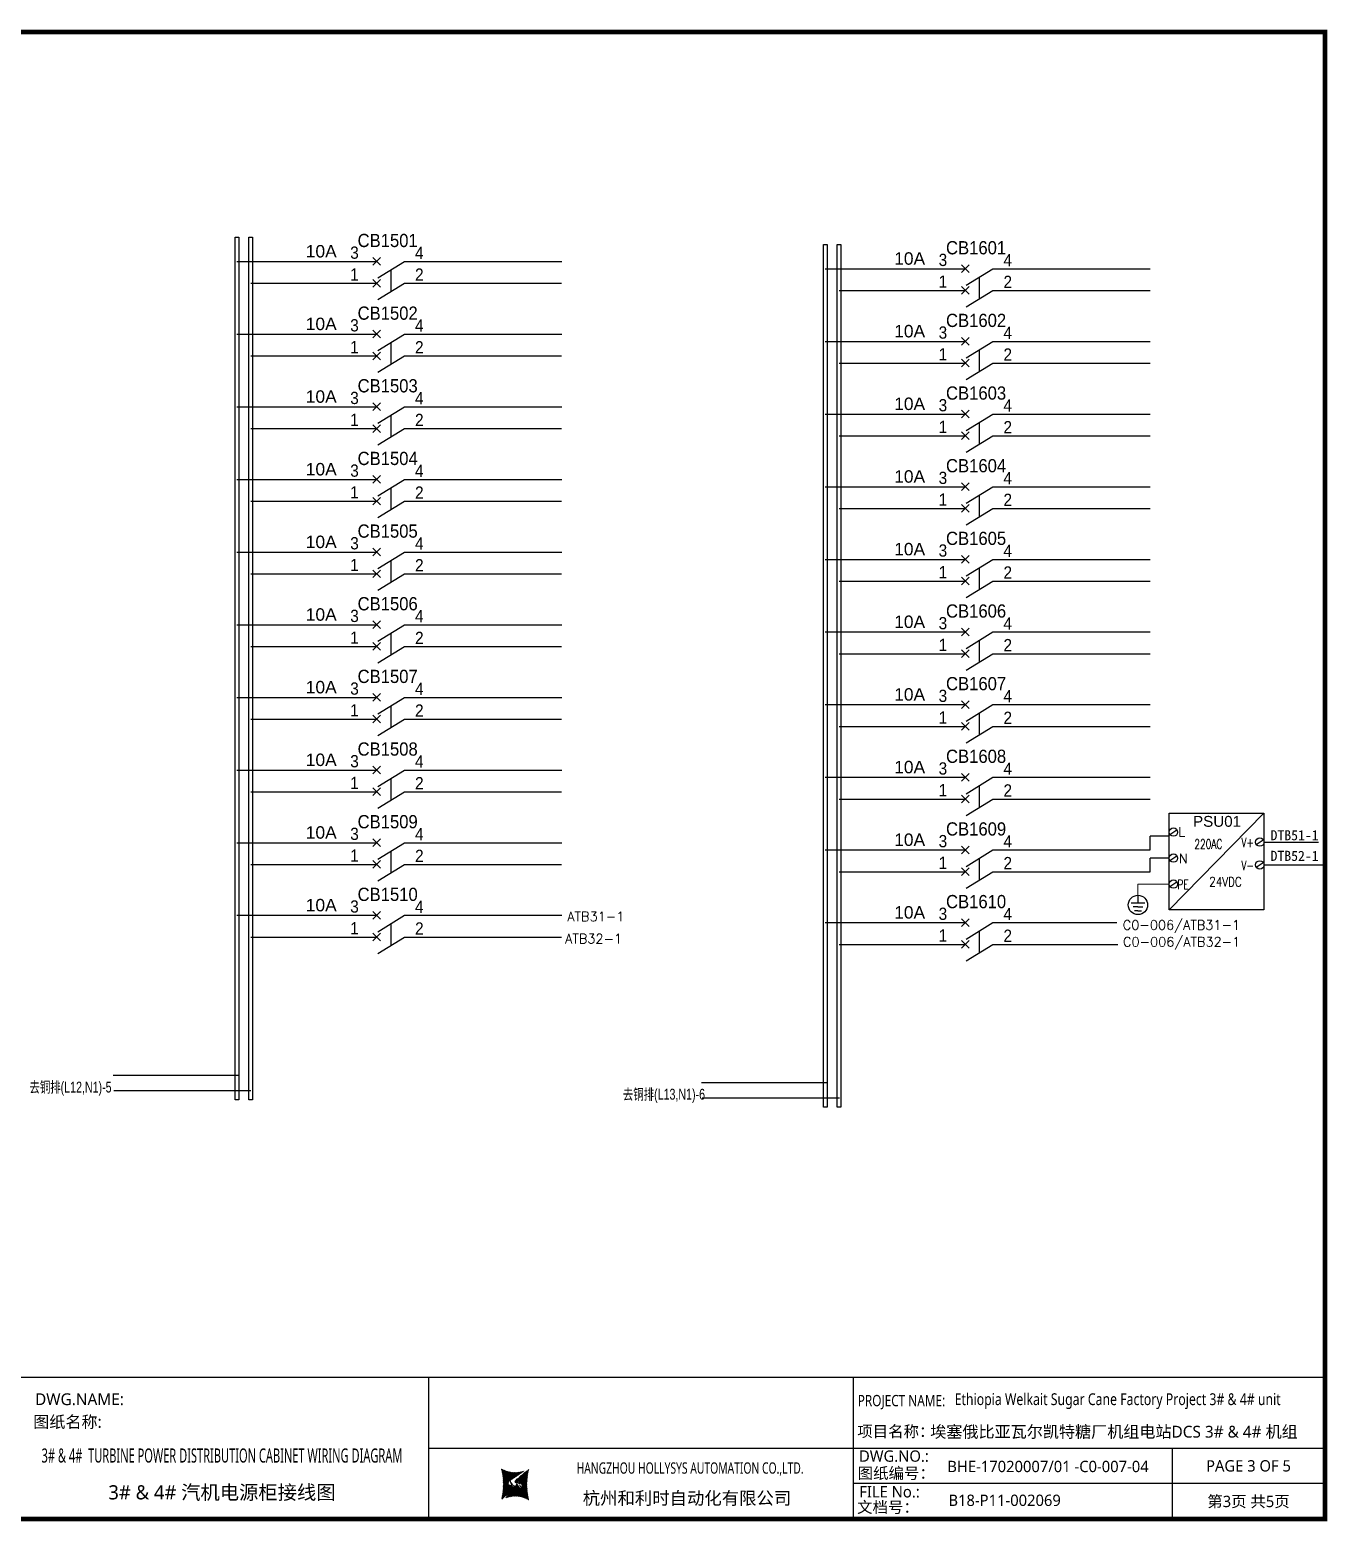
# Model space of a CAD drawing. Extents: x 81437 to 204847, y -54597 to -29444.
# Drawn here: x 102826 to 105576, y -41357 to -38196 of the extents above; entities that cross this region are included whole.
import ezdxf
from ezdxf.enums import TextEntityAlignment as Align
from ezdxf.lldxf.tags import DXFTag

# ---------------------------------------------------------------- set-up
doc = ezdxf.new("R2010")
doc.units = 0
doc.header["$LTSCALE"] = 100
doc.header["$MEASUREMENT"] = 0
for name, color, linetype in [('t', 1, 'Continuous'), ('标准图框及表格', 7, 'Continuous'), ('空气开关', 7, 'Continuous')]:
    doc.layers.add(name, color=color, linetype=linetype)
doc.layers.add('细实线', color=7, linetype='Continuous', lineweight=20)
doc.styles.add('HZ', font='arial.ttf', dxfattribs={"width": 0.7})
doc.styles.add('HZTXT1', font='', dxfattribs={"width": 0.8})
doc.styles.add('ROMANS', font='romans', dxfattribs={"width": 0.8, "height": 2})
doc.styles.add('SIMPLEX', font='simplex')
doc.styles.get("Standard").update_dxf_attribs({"font": ''})
doc.styles.add('微软雅黑', font='')
doc.styles.get('HZTXT1').set_extended_font_data('SimSun')
doc.styles.get('Standard').set_extended_font_data('SimSun')
doc.styles.get('微软雅黑').set_extended_font_data('Microsoft YaHei')
tags = doc.linetypes.add('CENTER', pattern=[2, 1.25, -0.25, 0.25, -0.25]).pattern_tags.tags
tags[10:11] = [DXFTag(74, 4), DXFTag(75, 0), DXFTag(340, '0'), DXFTag(46, 1.0), DXFTag(50, 0.0), DXFTag(44, 0.0), DXFTag(45, 0.0)]
tags[8:9] = [DXFTag(74, 4), DXFTag(75, 0), DXFTag(340, '0'), DXFTag(46, 1.0), DXFTag(50, 0.0), DXFTag(44, 0.0), DXFTag(45, 0.0)]
tags[6:7] = [DXFTag(74, 4), DXFTag(75, 0), DXFTag(340, '0'), DXFTag(46, 1.0), DXFTag(50, 0.0), DXFTag(44, 0.0), DXFTag(45, 0.0)]
tags[4:5] = [DXFTag(74, 4), DXFTag(75, 0), DXFTag(340, '0'), DXFTag(46, 1.0), DXFTag(50, 0.0), DXFTag(44, 0.0), DXFTag(45, 0.0)]
tags = doc.linetypes.add('HIDDEN', pattern=[0.375, 0.25, -0.125]).pattern_tags.tags
tags[6:7] = [DXFTag(74, 4), DXFTag(75, 0), DXFTag(340, '0'), DXFTag(46, 1.0), DXFTag(50, 0.0), DXFTag(44, 0.0), DXFTag(45, 0.0)]
tags[4:5] = [DXFTag(74, 4), DXFTag(75, 0), DXFTag(340, '0'), DXFTag(46, 1.0), DXFTag(50, 0.0), DXFTag(44, 0.0), DXFTag(45, 0.0)]
pattern_1 = [(45, (-6.162819773475348, -58.86246267448996), (-0.736262898216564, 0.7362628982165641), [])]

# ---------------------------------------------------------------- blocks, each defined once
blk = doc.blocks.new('供电端子')
at = {"style": 'HZ', "width": 0.7}
blk.add_attdef('供电端子', (0, 0), '', height=17, dxfattribs=at)
blk = doc.blocks.new('图框')
at = {"layer": '标准图框及表格'}
h = blk.add_hatch(dxfattribs=at)
h.set_pattern_fill('ANSI31', color=5, scale=8.329863809039892, style=0)
h.set_pattern_definition(pattern_1)
edge = h.paths.add_edge_path()
edge.add_arc((2393.094436262916, -3057.016314091056), 55.18534773488954, 238.1092081981581, 291.6531626184834)
edge.add_line((2413.457117633552, -3108.307481089123), (2382.362679957259, -3129.105284474292))
edge.add_arc((2232.744557938924, -3137.191253253037), 135.3602868968974, 346.3915348661821, 374.2500326978034)
edge.add_line((2364.304773850054, -3169.039594784347), (2391.343418124445, -3146.7148906974))
edge.add_line((2385.17637942767, -3139.143911424919), (2389.981166822123, -3139.761302572286))
edge.add_spline(control_points=[(2391.307199095063, -3146.750097628447), (2392.196661605914, -3145.885543305817), (2393.808172678844, -3144.319160410171), (2393.706362376579, -3140.114756849009), (2391.263680388605, -3139.875266105763), (2389.959101290711, -3139.747359722689)], knot_values=[0, 0, 0, 0, 6.844331067525468, 12.40042740766005, 18.76924275352248, 18.76924275352248, 18.76924275352248, 18.76924275352248], weights=[1, 1, 1, 1, 1, 1], degree=3, periodic=0)
edge.add_spline(control_points=[(2382.352543285211, -3129.127895979397), (2381.626555155563, -3129.73152025812), (2380.315378592357, -3130.821700626719), (2379.381276507607, -3132.24510027398), (2378.964379386169, -3132.880374753903)], knot_values=[0, 0, 0, 0, 5.253673658024614, 9.488438564008057, 9.488438564008057, 9.488438564008057, 9.488438564008057], weights=[1, 1, 1, 1, 1], degree=3, periodic=0)
edge.add_spline(control_points=[(2380.109845815059, -3131.144179531064), (2379.558651433159, -3131.767985770505), (2378.469607692277, -3133.249177120419), (2378.75000888206, -3136.59141356358), (2381.696031569307, -3138.758015293683), (2384.022624161043, -3139.007997601494), (2385.15175362843, -3139.129317677358)], knot_values=[10.66597461496156, 10.66597461496156, 10.66597461496156, 10.66597461496156, 18.97770399508879, 28.89455822145742, 41.119553648298, 52.64692538081317, 52.64692538081317, 52.64692538081317, 52.64692538081317], weights=[1, 1, 1, 1, 1, 1, 1], degree=3, periodic=0)
h = blk.add_hatch(dxfattribs=at)
h.set_pattern_fill('ANSI31', color=3, scale=8.329863809039892, style=0)
h.set_pattern_definition(pattern_1)
edge = h.paths.add_edge_path()
edge.add_line((2396.306912351669, -3134.638821765021), (2401.543221691929, -3135.303048767099))
edge.add_spline(control_points=[(2394.881673431148, -3127.632408877759), (2393.992210920092, -3128.496963200258), (2392.380699847337, -3130.063346096064), (2392.482510149457, -3134.26774965708), (2394.925192137576, -3134.507240400384), (2396.229771235499, -3134.635146783385)], knot_values=[0, 0, 0, 0, 6.844331067526932, 12.40042740766158, 18.76924275352342, 18.76924275352342, 18.76924275352342, 18.76924275352342], weights=[1, 1, 1, 1, 1, 1], degree=3, periodic=0)
edge.add_line((2421.884098676157, -3105.342911721815), (2394.845454401773, -3127.667615808762))
edge.add_spline(control_points=[(2406.462349776273, -3142.781070641064), (2406.85282482484, -3142.285248106444), (2407.700959278394, -3140.915136680455), (2407.438863643569, -3137.791092942495), (2404.4928409567, -3135.624491212552), (2402.166248364556, -3135.374508904741), (2401.037118897577, -3135.253188828716)], knot_values=[12.65408913243743, 12.65408913243743, 12.65408913243743, 12.65408913243743, 18.97770399508879, 28.89455822145742, 41.119553648298, 52.64692538081317, 52.64692538081317, 52.64692538081317, 52.64692538081317], weights=[1, 1, 1, 1, 1, 1, 1], degree=3, periodic=0)
edge.add_line((2405.463463917236, -3143.838156073773), (2406.618423075823, -3142.594514654259))
edge.add_line((2403.858524028219, -3145.261600863971), (2405.463463917236, -3143.838156073904))
edge.add_line((2372.73175489228, -3166.075025417009), (2403.826192568573, -3145.277222031841))
edge.add_arc((2393.094436262916, -3217.366192415033), 55.18534773488965, 58.10920819815809, 111.6531626184834)
edge.add_arc((2553.444314586908, -3137.191253253037), 135.360286896897, 166.3915348661823, 194.2500326978024)
at = {"color": 7}
for p, q in [((2209.47921527367, -2910.443887418679), (2209.47921527367, -3210.443887418679)), ((3109.47921527367, -2910.443887418679), (3109.47921527367, -3210.443887418679)), ((2209.47921527367, -3060.443887418679), (3109.47921527367, -3060.443887418679)), ((3109.47921527367, -3060.443887418679), (4109.47921527367, -3060.443887418679)), ((3785.62275226965, -3060.443887418679), (3785.62275226965, -3210.443887418679)), ((4109.47921527367, -3135.443887418679), (3109.47921527367, -3135.443887418679))]:
    blk.add_line(p, q, dxfattribs=at)
at = {"color": 7, "const_width": 3}
blk.add_lwpolyline([(4109.47921527367, -2910.443887418679), (-6.162819773475348, -2910.443887418679)], dxfattribs=at)
at = {"layer": 't', "color": 7, "const_width": 9.61519705431492}
blk.add_lwpolyline([(4109.47921527367, -3210.443887418679), (4109.47921527367, -58.86246267448996), (-6.162819773475348, -58.86246267448996), (-6.162819773475348, -3210.443887418679)], close=True, dxfattribs=at)
at = {"color": 7, "linetype": 'CENTER', "style": '微软雅黑'}
for s, height, p in [('项目名称：', 24, (3118.237888517288, -3036.94681899895)), ('图纸编号：', 24, (3119.058468482224, -3125.527001057468)), ('杭州和利时自动化有限公司', 27, (2536.38633266712, -3179.976961063531)), ('文档号：', 24, (3117.869572934458, -3197.591179766443))]:
    blk.add_text(s, height=height, dxfattribs=at).set_placement(p)
at = {"color": 7, "style": '微软雅黑', "flags": 8}
for tag, p, height in [('DWG.NAME:', (1375.473639447489, -2969.2419877869), 25), ('DWG.NO.:', (3122.023352488108, -3089.264933317976), 24), ('图纸编号', (3309.199899152482, -3111.267140832559), 24), ('FILENO.:', (3122.509725826509, -3164.966587124836), 24), ('文档号', (3311.563545755656, -3182.994948628203), 24)]:
    blk.add_attdef(tag, p, '', height=height, dxfattribs=at)
at = {"color": 7, "style": '微软雅黑', "width": 0.8, "flags": 8}
for tag, p, height in [('PROJECTNAME:', (3119.317365890063, -2971.670387076527), 24), ('PROJECT_NAME', (3324.743137664682, -2969.191656158461), 25)]:
    blk.add_attdef(tag, p, '', height=height, dxfattribs=at)
at = {"color": 7, "style": '微软雅黑', "flags": 8}
for tag, height, width, p in [('RENLIU', 24, 0.7, (692.0254873090671, -3009.243060483925)), ('SHUFENWANG', 24, 0.7, (879.6254712981536, -3009.243060483925)), ('FANGHOU', 24, 0.7, (1063.567935676903, -3009.243060483925)), ('DANDANLI', 24, 0.7, (1243.852880445316, -3009.243060483925)), ('#10STATIONONTROLCABINETCOVER', 30, 0.6, (1771.737284051596, -3076.044837234568)), ('HANGZHOUHOLLYSYSAUTOMATIONCO.,LTD.', 24, 0.7, (2763.919484516009, -3104.577265918681))]:
    blk.add_attdef(tag, text='', height=height, dxfattribs=dict(at, width=width)).set_placement(p, align=Align.MIDDLE)
for tag, p in [('图纸名称:', (1371.649552043295, -3024.785799731683)), ('项目名称', (3272.897224152879, -3045.626842364768))]:
    blk.add_attdef(tag, text='', height=25, dxfattribs=at).set_placement(p, align=Align.BOTTOM_LEFT)
at = {"color": 7, "flags": 8}
blk.add_attdef('A', text='', height=23, dxfattribs=at).set_placement((53.73638948711596, -3033.744016823508), align=Align.MIDDLE)
at = {"color": 7, "style": '微软雅黑', "flags": 8}
for tag, height, p in [('设计时间', 23, (207.7030023673433, -3033.744016823508)), ('刘仁', 23, (692.0254873090671, -3061.050838701933)), ('王姝芬', 23, (879.6254712981536, -3061.050838701933)), ('侯方', 23, (1063.567935676903, -3061.050838701933)), ('李丹丹', 23, (1243.852880445316, -3061.050838701933)), ('PAGEXOFX', 24, (3947.55098377166, -3097.943887418679)), ('REV.', 24, (53.21983990701119, -3121.911417548025)), ('DATE', 24, (202.7449719716897, -3121.911417548025)), ('DESCRIPTION', 24, (445.5564698352027, -3121.911417548025)), ('PREPARED', 24, (692.0254873090671, -3121.911417548025)), ('CHECKED', 24, (879.625471298139, -3121.911417548025)), ('SIGNED', 24, (1063.567935676889, -3121.911417548025)), ('APPROVED', 24, (1243.852880445316, -3121.911417548025)), ('图纸名称', 30, (1771.737284051596, -3153.557526718527)), ('第几页共几页', 24, (3947.55098377166, -3172.943887418679))]:
    blk.add_attdef(tag, text='', height=height, dxfattribs=at).set_placement(p, align=Align.MIDDLE)
at = {"layer": '标准图框及表格', "color": 5, "style": 'HZ'}
for s, p in [('pgqh', (2367.722055843864, -3118.539690870716)), ('hollilas', (2367.889081852576, -3144.830947292762))]:
    blk.add_text(s, height=5.205656721233694, dxfattribs=at).set_placement(p)
at = {"layer": '标准图框及表格', "color": 3, "style": 'HZ'}
for s, height, p in [('auto', 8.676094535389492, (2394.744307490306, -3133.062499086471)), ('hollysys', 4.338047267694746, (2396.375285240625, -3158.593924068552))]:
    blk.add_text(s, height=height, dxfattribs=at).set_placement(p)
blk = doc.blocks.new('SM电源接线块配电')
at = {"color": 7}
for p, q in [((1.505537037621252, -45.05783100335975), (16.44188895868137, -35.10717820146238)), ((184.638518083666, -66.23460354885901), (199.5748700047261, -56.28395074696164)), ((1.505537037621252, -100.0935861650796), (16.44188895868137, -90.14293336318224)), ((184.638518083666, -114.694488939509), (199.5748700047261, -104.7438361376117)), ((1.505537037621252, -155.1293413267995), (16.44188895868137, -145.1786885249021))]:
    blk.add_line(p, q, dxfattribs=at)
blk.add_lwpolyline([(0, 0), (201.0804070423474, 0), (201.0804070423474, -204.5581729743863), (0, -204.5581729743863)], close=True, dxfattribs=at)
for centre in [(8.97371299812221, -40.08250460241106), (192.1066940441669, -61.25927714791032), (8.97371299812221, -95.11825976413093), (192.1066940441669, -109.7191625385603), (8.97371299812221, -150.1540149258508)]:
    blk.add_circle(centre, 8.973712998169068, dxfattribs=at)
at = {"layer": '细实线'}
blk.add_line((0, -204.5581729743863), (201.0804070423474, 0), dxfattribs=at)
at = {"layer": '空气开关', "style": 'ROMANS'}
for s, p in [('L', (19.54235455550952, -49.52798848066595)), ('N', (20.86859563348116, -106.0617340513854))]:
    blk.add_text(s, height=20, dxfattribs=at).set_placement(p)
at = {"layer": '空气开关', "style": 'ROMANS', "width": 0.7}
blk.add_text('220AC', height=20, dxfattribs=at).set_placement((83.182789697923, -75.39625972183421), align=Align.CENTER)
for s, p in [('V+', (153.1995913386345, -72.20275143519393)), ('V-', (153.1995913386345, -120.6626368257857)), ('PE', (17.32815810636384, -161.0974892131344))]:
    blk.add_text(s, height=20, dxfattribs=at).set_placement(p)
at = {"layer": '细实线', "color": 0, "style": 'HZ'}
blk.add_attdef('电源位号', text='', height=23, dxfattribs=at).set_placement((101.5828894562728, -28.81961735541699), align=Align.CENTER)
at = {"layer": '细实线', "color": 0, "style": 'ROMANS', "width": 0.8}
blk.add_attdef('24VDC', text='', height=20, dxfattribs=at).set_placement((119.5574791341605, -155.2948925742821), align=Align.CENTER)
at = {"layer": '细实线', "style": 'HZ'}
blk.add_attdef('电流', text='', height=20, dxfattribs=at).set_placement((110.971414435684, -185.8682505221514), align=Align.CENTER)

msp = doc.modelspace()

# ---------------------------------------------------------------- linework, layer by layer
at = {"color": 43}
for p, q in [((103264.572874324, -38686.52384949286), (103561.2374879533, -38686.52384949286)), ((103619.7912192644, -38686.52384949286), (103953.4866814107, -38686.52384949286)), ((104511.7972864537, -38701.92017309848), (104808.4619000829, -38701.92017309848)), ((104867.0156313941, -38701.92017309848), (105200.7110935403, -38701.92017309848)), ((103264.572874324, -38840.52384949286), (103561.2374879533, -38840.52384949286)), ((103619.7912192644, -38840.52384949286), (103953.4866814107, -38840.52384949286)), ((104511.7972864537, -38855.92017309848), (104808.4619000829, -38855.92017309848)), ((104867.0156313941, -38855.92017309848), (105200.7110935403, -38855.92017309848)), ((103264.572874324, -38994.52384949286), (103561.2374879533, -38994.52384949286)), ((103619.7912192644, -38994.52384949286), (103953.4866814107, -38994.52384949286)), ((104511.7972864537, -39009.92017309848), (104808.4619000829, -39009.92017309848)), ((104867.0156313941, -39009.92017309848), (105200.7110935403, -39009.92017309848)), ((103264.572874324, -39148.52384949286), (103561.2374879533, -39148.52384949286)), ((103619.7912192644, -39148.52384949286), (103953.4866814107, -39148.52384949286)), ((104511.7972864537, -39163.92017309848), (104808.4619000829, -39163.92017309848)), ((104867.0156313941, -39163.92017309848), (105200.7110935403, -39163.92017309848)), ((103264.572874324, -39302.52384949286), (103561.2374879533, -39302.52384949286)), ((103619.7912192644, -39302.52384949286), (103953.4866814107, -39302.52384949286)), ((104511.7972864537, -39317.92017309848), (104808.4619000829, -39317.92017309848)), ((104867.0156313941, -39317.92017309848), (105200.7110935403, -39317.92017309848)), ((103264.572874324, -39456.52384949286), (103561.2374879533, -39456.52384949286)), ((103619.7912192644, -39456.52384949286), (103953.4866814107, -39456.52384949286)), ((104511.7972864537, -39471.92017309848), (104808.4619000829, -39471.92017309848)), ((104867.0156313941, -39471.92017309848), (105200.7110935403, -39471.92017309848)), ((103264.572874324, -39610.52384949286), (103561.2374879533, -39610.52384949286)), ((103619.7912192644, -39610.52384949286), (103953.4866814107, -39610.52384949286)), ((104511.7972864537, -39625.92017309848), (104808.4619000829, -39625.92017309848)), ((104867.0156313941, -39625.92017309848), (105200.7110935403, -39625.92017309848)), ((103264.572874324, -39764.52384949286), (103561.2374879533, -39764.52384949286)), ((103619.7912192644, -39764.52384949286), (103953.4866814107, -39764.52384949286)), ((104511.7972864537, -39779.92017309848), (104808.4619000829, -39779.92017309848)), ((104867.0156313941, -39779.92017309848), (105200.7110935403, -39779.92017309848)), ((103264.572874324, -39918.52384949286), (103561.2374879533, -39918.52384949286)), ((103619.7912192644, -39918.52384949286), (103953.4866814107, -39918.52384949286)), ((104511.7972864537, -39933.92017309848), (104808.4619000829, -39933.92017309848)), ((104867.0156313941, -39933.92017309848), (105200.7110935403, -39933.92017309848)), ((103264.572874324, -40072.52384949286), (103561.2374879533, -40072.52384949286)), ((103619.7912192644, -40072.52384949286), (103953.4866814107, -40072.52384949286)), ((104511.7972864537, -40087.92017309848), (104808.4619000829, -40087.92017309848)), ((104867.0156313941, -40087.92017309848), (105129.9247624679, -40087.92017309848)), ((103002.3796879164, -40411.50852132979), (103268.8883271004, -40411.50852132979)), ((104249.604100046, -40426.9048449354), (104516.11273923, -40426.9048449354))]:
    msp.add_line(p, q, dxfattribs=at)
at = {"color": 6}
for p, q in [((103569.3293668006, -38694.6157283402), (103553.1456091059, -38678.43197064553)), ((103553.1456091059, -38694.6157283402), (103569.3293668006, -38678.43197064553)), ((103563.3195443283, -38721.31183567049), (103619.7912192644, -38686.52384949286)), ((103553.1456091059, -38740.7273637717), (103569.3293668006, -38724.54360607703)), ((103569.3293668006, -38740.7273637717), (103553.1456091059, -38724.54360607703)), ((104816.5537789302, -38710.01205194581), (104800.3700212355, -38693.82829425114)), ((104800.3700212355, -38710.01205194581), (104816.5537789302, -38693.82829425114)), ((104810.5439564579, -38736.70815927611), (104867.0156313941, -38701.92017309848)), ((103563.3195443283, -38767.423471102), (103619.7912192644, -38732.63548492437)), ((104800.3700212355, -38756.12368737732), (104816.5537789302, -38739.93992968265)), ((104816.5537789302, -38756.12368737732), (104800.3700212355, -38739.93992968265)), ((104810.5439564579, -38782.81979470761), (104867.0156313941, -38748.03180852998)), ((103569.3293668006, -38848.6157283402), (103553.1456091059, -38832.43197064553)), ((103553.1456091059, -38848.6157283402), (103569.3293668006, -38832.43197064553)), ((103563.3195443283, -38875.31183567049), (103619.7912192644, -38840.52384949286)), ((104816.5537789302, -38864.01205194581), (104800.3700212355, -38847.82829425114)), ((104800.3700212355, -38864.01205194581), (104816.5537789302, -38847.82829425114)), ((103569.3293668006, -38894.7273637717), (103553.1456091059, -38878.54360607703)), ((103553.1456091059, -38894.7273637717), (103569.3293668006, -38878.54360607703)), ((104810.5439564579, -38890.70815927611), (104867.0156313941, -38855.92017309848)), ((103563.3195443283, -38921.423471102), (103619.7912192644, -38886.63548492437)), ((104816.5537789302, -38910.12368737732), (104800.3700212355, -38893.93992968265)), ((104800.3700212355, -38910.12368737732), (104816.5537789302, -38893.93992968265)), ((104810.5439564579, -38936.81979470761), (104867.0156313941, -38902.03180852998)), ((103553.1456091059, -39002.6157283402), (103569.3293668006, -38986.43197064553)), ((103569.3293668006, -39002.6157283402), (103553.1456091059, -38986.43197064553)), ((103563.3195443283, -39029.31183567049), (103619.7912192644, -38994.52384949286)), ((104800.3700212355, -39018.01205194581), (104816.5537789302, -39001.82829425114)), ((104816.5537789302, -39018.01205194581), (104800.3700212355, -39001.82829425114)), ((103553.1456091059, -39048.7273637717), (103569.3293668006, -39032.54360607703)), ((103569.3293668006, -39048.7273637717), (103553.1456091059, -39032.54360607703)), ((103563.3195443283, -39075.423471102), (103619.7912192644, -39040.63548492437)), ((104810.5439564579, -39044.70815927611), (104867.0156313941, -39009.92017309848)), ((104800.3700212355, -39064.12368737732), (104816.5537789302, -39047.93992968265)), ((104816.5537789302, -39064.12368737732), (104800.3700212355, -39047.93992968265)), ((104810.5439564579, -39090.81979470761), (104867.0156313941, -39056.03180852998)), ((103569.3293668006, -39156.6157283402), (103553.1456091059, -39140.43197064553)), ((103553.1456091059, -39156.6157283402), (103569.3293668006, -39140.43197064553)), ((103563.3195443283, -39183.31183567049), (103619.7912192644, -39148.52384949286)), ((104816.5537789302, -39172.01205194581), (104800.3700212355, -39155.82829425114)), ((104800.3700212355, -39172.01205194581), (104816.5537789302, -39155.82829425114)), ((104810.5439564579, -39198.70815927611), (104867.0156313941, -39163.92017309848)), ((103569.3293668006, -39202.7273637717), (103553.1456091059, -39186.54360607703)), ((103553.1456091059, -39202.7273637717), (103569.3293668006, -39186.54360607703)), ((103563.3195443283, -39229.423471102), (103619.7912192644, -39194.63548492437)), ((104816.5537789302, -39218.12368737732), (104800.3700212355, -39201.93992968265)), ((104800.3700212355, -39218.12368737732), (104816.5537789302, -39201.93992968265)), ((104810.5439564579, -39244.81979470761), (104867.0156313941, -39210.03180852998)), ((103553.1456091059, -39310.6157283402), (103569.3293668006, -39294.43197064553)), ((103569.3293668006, -39310.6157283402), (103553.1456091059, -39294.43197064553)), ((103563.3195443283, -39337.31183567049), (103619.7912192644, -39302.52384949286)), ((104800.3700212355, -39326.01205194581), (104816.5537789302, -39309.82829425114)), ((104816.5537789302, -39326.01205194581), (104800.3700212355, -39309.82829425114)), ((104810.5439564579, -39352.70815927611), (104867.0156313941, -39317.92017309848)), ((103553.1456091059, -39356.7273637717), (103569.3293668006, -39340.54360607703)), ((103569.3293668006, -39356.7273637717), (103553.1456091059, -39340.54360607703)), ((103563.3195443283, -39383.423471102), (103619.7912192644, -39348.63548492437)), ((104800.3700212355, -39372.12368737732), (104816.5537789302, -39355.93992968265)), ((104816.5537789302, -39372.12368737732), (104800.3700212355, -39355.93992968265)), ((104810.5439564579, -39398.81979470761), (104867.0156313941, -39364.03180852998)), ((103569.3293668006, -39464.6157283402), (103553.1456091059, -39448.43197064553)), ((103553.1456091059, -39464.6157283402), (103569.3293668006, -39448.43197064553)), ((103563.3195443283, -39491.31183567049), (103619.7912192644, -39456.52384949286)), ((104816.5537789302, -39480.01205194581), (104800.3700212355, -39463.82829425114)), ((104800.3700212355, -39480.01205194581), (104816.5537789302, -39463.82829425114)), ((104810.5439564579, -39506.70815927611), (104867.0156313941, -39471.92017309848)), ((103569.3293668006, -39510.7273637717), (103553.1456091059, -39494.54360607703)), ((103553.1456091059, -39510.7273637717), (103569.3293668006, -39494.54360607703)), ((103563.3195443283, -39537.423471102), (103619.7912192644, -39502.63548492437)), ((104816.5537789302, -39526.12368737732), (104800.3700212355, -39509.93992968265)), ((104800.3700212355, -39526.12368737732), (104816.5537789302, -39509.93992968265)), ((104810.5439564579, -39552.81979470761), (104867.0156313941, -39518.03180852998)), ((103569.3293668006, -39618.6157283402), (103553.1456091059, -39602.43197064553)), ((103553.1456091059, -39618.6157283402), (103569.3293668006, -39602.43197064553)), ((103563.3195443283, -39645.31183567049), (103619.7912192644, -39610.52384949286)), ((104816.5537789302, -39634.01205194581), (104800.3700212355, -39617.82829425114)), ((104800.3700212355, -39634.01205194581), (104816.5537789302, -39617.82829425114)), ((104810.5439564579, -39660.70815927611), (104867.0156313941, -39625.92017309848)), ((103569.3293668006, -39664.7273637717), (103553.1456091059, -39648.54360607703)), ((103553.1456091059, -39664.7273637717), (103569.3293668006, -39648.54360607703)), ((103563.3195443283, -39691.423471102), (103619.7912192644, -39656.63548492437)), ((104816.5537789302, -39680.12368737732), (104800.3700212355, -39663.93992968265)), ((104800.3700212355, -39680.12368737732), (104816.5537789302, -39663.93992968265)), ((104810.5439564579, -39706.81979470761), (104867.0156313941, -39672.03180852998)), ((103553.1456091059, -39772.6157283402), (103569.3293668006, -39756.43197064553)), ((103569.3293668006, -39772.6157283402), (103553.1456091059, -39756.43197064553)), ((103563.3195443283, -39799.31183567049), (103619.7912192644, -39764.52384949286)), ((104800.3700212355, -39788.01205194581), (104816.5537789302, -39771.82829425114)), ((104816.5537789302, -39788.01205194581), (104800.3700212355, -39771.82829425114)), ((104810.5439564579, -39814.70815927611), (104867.0156313941, -39779.92017309848)), ((103553.1456091059, -39818.7273637717), (103569.3293668006, -39802.54360607703)), ((103569.3293668006, -39818.7273637717), (103553.1456091059, -39802.54360607703)), ((103563.3195443283, -39845.423471102), (103619.7912192644, -39810.63548492437)), ((104800.3700212355, -39834.12368737732), (104816.5537789302, -39817.93992968265)), ((104816.5537789302, -39834.12368737732), (104800.3700212355, -39817.93992968265)), ((104810.5439564579, -39860.81979470761), (104867.0156313941, -39826.03180852998)), ((103569.3293668006, -39926.6157283402), (103553.1456091059, -39910.43197064553)), ((103553.1456091059, -39926.6157283402), (103569.3293668006, -39910.43197064553)), ((103563.3195443283, -39953.31183567049), (103619.7912192644, -39918.52384949286)), ((104816.5537789302, -39942.01205194581), (104800.3700212355, -39925.82829425114)), ((104800.3700212355, -39942.01205194581), (104816.5537789302, -39925.82829425114)), ((103569.3293668006, -39972.7273637717), (103553.1456091059, -39956.54360607703)), ((103553.1456091059, -39972.7273637717), (103569.3293668006, -39956.54360607703)), ((104810.5439564579, -39968.70815927611), (104867.0156313941, -39933.92017309848)), ((103563.3195443283, -39999.423471102), (103619.7912192644, -39964.63548492437)), ((104816.5537789302, -39988.12368737732), (104800.3700212355, -39971.93992968265)), ((104800.3700212355, -39988.12368737732), (104816.5537789302, -39971.93992968265)), ((104810.5439564579, -40014.81979470761), (104867.0156313941, -39980.03180852998)), ((103569.3293668006, -40080.6157283402), (103553.1456091059, -40064.43197064553)), ((103553.1456091059, -40080.6157283402), (103569.3293668006, -40064.43197064553)), ((103563.3195443283, -40107.31183567049), (103619.7912192644, -40072.52384949286)), ((104816.5537789302, -40096.01205194581), (104800.3700212355, -40079.82829425114)), ((104800.3700212355, -40096.01205194581), (104816.5537789302, -40079.82829425114)), ((103569.3293668006, -40126.7273637717), (103553.1456091059, -40110.54360607703)), ((103553.1456091059, -40126.7273637717), (103569.3293668006, -40110.54360607703)), ((104810.5439564579, -40122.70815927611), (104867.0156313941, -40087.92017309848)), ((103563.3195443283, -40153.423471102), (103619.7912192644, -40118.63548492437)), ((104816.5537789302, -40142.12368737732), (104800.3700212355, -40125.93992968265)), ((104800.3700212355, -40142.12368737732), (104816.5537789302, -40125.93992968265)), ((104810.5439564579, -40168.81979470761), (104867.0156313941, -40134.03180852998))]:
    msp.add_line(p, q, dxfattribs=at)
at = {"color": 5}
for p, q in [((103294.2728743241, -38732.63548492437), (103561.2374879533, -38732.63548492437)), ((103619.7912192644, -38732.63548492437), (103952.8970317455, -38732.63548492437)), ((104541.4972864537, -38748.03180852998), (104808.4619000829, -38748.03180852998)), ((104867.0156313941, -38748.03180852998), (105200.1214438751, -38748.03180852998)), ((103294.2728743241, -38886.63548492437), (103561.2374879533, -38886.63548492437)), ((103619.7912192644, -38886.63548492437), (103952.8970317455, -38886.63548492437)), ((104541.4972864537, -38902.03180852998), (104808.4619000829, -38902.03180852998)), ((104867.0156313941, -38902.03180852998), (105200.1214438751, -38902.03180852998)), ((103294.2728743241, -39040.63548492437), (103561.2374879533, -39040.63548492437)), ((103619.7912192644, -39040.63548492437), (103952.8970317455, -39040.63548492437)), ((104541.4972864537, -39056.03180852998), (104808.4619000829, -39056.03180852998)), ((104867.0156313941, -39056.03180852998), (105200.1214438751, -39056.03180852998)), ((103294.2728743241, -39194.63548492437), (103561.2374879533, -39194.63548492437)), ((103619.7912192644, -39194.63548492437), (103952.8970317455, -39194.63548492437)), ((104541.4972864537, -39210.03180852998), (104808.4619000829, -39210.03180852998)), ((104867.0156313941, -39210.03180852998), (105200.1214438751, -39210.03180852998)), ((103294.2728743241, -39348.63548492437), (103561.2374879533, -39348.63548492437)), ((103619.7912192644, -39348.63548492437), (103952.8970317455, -39348.63548492437)), ((104541.4972864537, -39364.03180852998), (104808.4619000829, -39364.03180852998)), ((104867.0156313941, -39364.03180852998), (105200.1214438751, -39364.03180852998)), ((103294.2728743241, -39502.63548492437), (103561.2374879533, -39502.63548492437)), ((103619.7912192644, -39502.63548492437), (103952.8970317455, -39502.63548492437)), ((104541.4972864537, -39518.03180852998), (104808.4619000829, -39518.03180852998)), ((104867.0156313941, -39518.03180852998), (105200.1214438751, -39518.03180852998)), ((103294.2728743241, -39656.63548492437), (103561.2374879533, -39656.63548492437)), ((103619.7912192644, -39656.63548492437), (103952.8970317455, -39656.63548492437)), ((104541.4972864537, -39672.03180852998), (104808.4619000829, -39672.03180852998)), ((104867.0156313941, -39672.03180852998), (105200.1214438751, -39672.03180852998)), ((103294.2728743241, -39810.63548492437), (103561.2374879533, -39810.63548492437)), ((103619.7912192644, -39810.63548492437), (103952.8970317455, -39810.63548492437)), ((104541.4972864537, -39826.03180852998), (104808.4619000829, -39826.03180852998)), ((104867.0156313941, -39826.03180852998), (105200.1214438751, -39826.03180852998)), ((105200.2576530094, -39980.03180852998), (105200.1214438752, -39951.13141821956)), ((105240.6358869566, -39951.13141821956), (105200.2576530094, -39951.13141821956)), ((103294.2728743241, -39964.63548492437), (103561.2374879533, -39964.63548492437)), ((103619.7912192644, -39964.63548492437), (103952.8970317455, -39964.63548492437)), ((104541.4972864537, -39980.03180852998), (104808.4619000829, -39980.03180852998)), ((104867.0156313941, -39980.03180852998), (105200.1214438751, -39980.03180852998)), ((103294.2728743241, -40118.63548492437), (103561.2374879533, -40118.63548492437)), ((103619.7912192644, -40118.63548492437), (103952.8970317455, -40118.63548492437)), ((104541.4972864537, -40134.03180852998), (104808.4619000829, -40134.03180852998)), ((104867.0156313941, -40134.03180852998), (105132.0824984901, -40134.03180852998)), ((103003.8432221582, -40443.94079439857), (103294.4411537407, -40443.94079439857)), ((104251.0676342878, -40459.33711800419), (104541.6655658704, -40459.33711800419))]:
    msp.add_line(p, q, dxfattribs=at)
at = {"color": 2}
for p, q in [((105200.7110935403, -39933.92017309848), (105200.5748844061, -39905.01978278806)), ((105241.0893274876, -39905.01978278806), (105200.7110935403, -39905.01978278806))]:
    msp.add_line(p, q, dxfattribs=at)
at = {"color": 1}
msp.add_line((105441.9394702908, -39917.18993100093), (105557.4211236531, -39917.18993100094), dxfattribs=at)
at = {"color": 0}
msp.add_line((105441.9394702908, -39965.64981639158), (105566.0976671505, -39965.64981639158), dxfattribs=at)
for p, q in [((105174.6028480514, -40046.73280102122), (105159.9345267842, -40046.73280102122)), ((105174.6028480514, -40031.48664630132), (105174.6028480514, -40046.73280102122)), ((105189.2711693186, -40046.73280102122), (105174.6028480514, -40046.73280102122)), ((105174.6028480514, -40054.77961122963), (105164.0941999788, -40054.77961122963)), ((105174.6028480514, -40063.01977526126), (105167.2686874178, -40063.01977526126)), ((105174.6028480514, -40054.77961122963), (105185.111496124, -40054.77961122963)), ((105174.6028480514, -40063.01977526126), (105181.937008685, -40063.01977526126))]:
    msp.add_line(p, q)
at = {"color": 43}
for points in [[(103268.5601606477, -38634.82384949288), (103268.5601606477, -40463.65182692694), (103260.7228743241, -40463.65182692694), (103260.7228743241, -38634.82384949288)], [(104515.7845727773, -38650.2201730985), (104515.7845727773, -40479.04815053256), (104507.9472864537, -40479.04815053256), (104507.9472864537, -38650.2201730985)]]:
    msp.add_lwpolyline(points, close=True, dxfattribs=at)
at = {"color": 5}
for points in [[(103297.7101606477, -38634.82384949288), (103297.7101606477, -40463.65182692694), (103289.872874324, -40463.65182692694), (103289.872874324, -38634.82384949288)], [(104544.9345727773, -38650.2201730985), (104544.9345727773, -40479.04815053256), (104537.0972864536, -40479.04815053256), (104537.0972864536, -38650.2201730985)]]:
    msp.add_lwpolyline(points, close=True, dxfattribs=at)
msp.add_circle((105174.6028480514, -40050.52994101195), 20.4913914349163)
at = {"layer": '空气开关', "color": 6}
for p, q in [((103591.5553817964, -38750.02947801317), (103591.5553817964, -38703.91784258169)), ((104838.779793926, -38765.42580161878), (104838.779793926, -38719.31416618731)), ((103591.5553817964, -38904.02947801317), (103591.5553817964, -38857.91784258169)), ((104838.779793926, -38919.42580161878), (104838.779793926, -38873.31416618731)), ((103591.5553817964, -39058.02947801317), (103591.5553817964, -39011.91784258169)), ((104838.779793926, -39073.42580161878), (104838.779793926, -39027.31416618731)), ((103591.5553817964, -39212.02947801317), (103591.5553817964, -39165.91784258169)), ((104838.779793926, -39227.42580161878), (104838.779793926, -39181.31416618731)), ((103591.5553817964, -39366.02947801317), (103591.5553817964, -39319.91784258169)), ((104838.779793926, -39381.42580161878), (104838.779793926, -39335.31416618731)), ((103591.5553817964, -39520.02947801317), (103591.5553817964, -39473.91784258169)), ((104838.779793926, -39535.42580161878), (104838.779793926, -39489.31416618731)), ((103591.5553817964, -39674.02947801317), (103591.5553817964, -39627.91784258169)), ((104838.779793926, -39689.42580161878), (104838.779793926, -39643.31416618731)), ((103591.5553817964, -39828.02947801317), (103591.5553817964, -39781.91784258169)), ((104838.779793926, -39843.42580161878), (104838.779793926, -39797.31416618731)), ((103591.5553817964, -39982.02947801317), (103591.5553817964, -39935.91784258169)), ((104838.779793926, -39997.42580161878), (104838.779793926, -39951.31416618731)), ((103591.5553817964, -40136.02947801317), (103591.5553817964, -40089.91784258169)), ((104838.779793926, -40151.42580161878), (104838.779793926, -40105.31416618731))]:
    msp.add_line(p, q, dxfattribs=at)
at = {"layer": '细实线'}
msp.add_line((105240.6358869566, -40006.16717338128), (105174.6028480514, -40006.16717338128), dxfattribs=at)
at = {"layer": '细实线', "color": 0}
msp.add_line((105174.6028480514, -40030.03854957703), (105174.6028480514, -40006.16717338128), dxfattribs=at)

# ---------------------------------------------------------------- block references
at = {"color": 1}
ref = msp.add_blockref('图框', (101461.3288345702, -38141.47210821904), dxfattribs=at)
ref.add_attrib('PROJECTNAME:', 'PROJECT NAME:', (104580.6462004603, -41113.14249529556), dxfattribs={"color": 7, "height": 24, "style": '微软雅黑', "width": 0.8000000000000002})
ref.add_attrib('FILENO.:', 'FILE No.:', (104583.8385603967, -41306.43869534387), dxfattribs={"color": 7, "height": 24, "style": '微软雅黑'})
ref.add_attrib('DWG.NO.:', 'DWG.NO.:', (104583.3521870583, -41230.73704153701), dxfattribs={"color": 7, "height": 24, "style": '微软雅黑'})
ref.add_attrib('PAGEXOFX', 'PAGE 3 OF 5', dxfattribs={"color": 7, "height": 24, "style": '微软雅黑', "flags": 8}).set_placement((105408.8798183419, -41239.41599563772), align=Align.MIDDLE)
ref.add_attrib('PROJECT_NAME', 'Ethiopia Welkait Sugar Cane Factory Project 3# & 4# unit', (104786.0719722349, -41110.6637643775), dxfattribs={"color": 7, "height": 25, "style": '微软雅黑', "width": 0.8})
ref.add_attrib('项目名称', '埃塞俄比亚瓦尔凯特糖厂机组电站DCS 3# & 4# 机组', dxfattribs={"color": 7, "height": 25, "style": '微软雅黑'}).set_placement((104734.2260587231, -41187.09895058381), align=Align.BOTTOM_LEFT)
ref.add_attrib('HANGZHOUHOLLYSYSAUTOMATIONCO.,LTD.', 'HANGZHOU HOLLYSYS AUTOMATION CO.,LTD.', dxfattribs={"color": 7, "height": 24, "style": '微软雅黑', "width": 0.6999999999999998}).set_placement((104225.2483190863, -41246.04937413772), align=Align.MIDDLE)
ref.add_attrib('图纸名称:', '图纸名称:', dxfattribs={"color": 7, "height": 25, "style": '微软雅黑', "flags": 8}).set_placement((102832.9783866135, -41166.25790795072), align=Align.BOTTOM_LEFT)
ref.add_attrib('#10STATIONONTROLCABINETCOVER', '3# & 4#  TURBINE POWER DISTRIBUTION CABINET WIRING DIAGRAM', dxfattribs={"color": 7, "height": 30, "style": '微软雅黑', "width": 0.6, "flags": 8}).set_placement((103233.0661186218, -41217.51694545361), align=Align.MIDDLE)
ref.add_attrib('DWG.NAME:', 'DWG.NAME:', (102836.8024740177, -41110.71409600594), dxfattribs={"color": 7, "height": 25, "style": '微软雅黑', "flags": 8})
ref.add_attrib('图纸名称', '3# & 4# 汽机电源柜接线图', dxfattribs={"color": 7, "height": 30, "style": '微软雅黑', "flags": 8}).set_placement((103233.0661186218, -41295.02963493756), align=Align.MIDDLE)
ref.add_attrib('文档号', 'B18-P11-002069', (104772.8923803259, -41324.46705684724), dxfattribs={"color": 7, "height": 24, "style": '微软雅黑', "flags": 8})
ref.add_attrib('图纸编号', 'BHE-17020007/01 -C0-007-04', (104770.5287337227, -41252.7392490516), dxfattribs={"color": 7, "height": 24, "style": '微软雅黑', "flags": 8})
ref.add_attrib('第几页共几页', '第3页 共5页', dxfattribs={"color": 7, "height": 24, "style": '微软雅黑', "flags": 8}).set_placement((105408.8798183419, -41314.41599563772), align=Align.MIDDLE)
ref = msp.add_blockref('供电端子', (103584.2254331763, -38656.05569292203), dxfattribs=dict(xscale=0.9349999999976717, yscale=0.9349999999976717))
ref.add_attrib('供电端子', 'CB1501', dxfattribs={"height": 28.05, "style": 'HZ', "width": 0.9}).set_placement((103584.2254331763, -38656.05569292203), align=Align.CENTER)
ref = msp.add_blockref('供电端子', (103443.4254331763, -38678.05569292203), dxfattribs=dict(xscale=0.9349999999976717, yscale=0.9349999999976717))
ref.add_attrib('供电端子', '10A', dxfattribs={"height": 26.4, "style": 'HZ'}).set_placement((103443.4254331763, -38678.05569292203), align=Align.CENTER)
ref = msp.add_blockref('供电端子', (104831.4498453059, -38671.45201652765), dxfattribs=dict(xscale=0.9349999999976717, yscale=0.9349999999976717))
ref.add_attrib('供电端子', 'CB1601', dxfattribs={"height": 28.05, "style": 'HZ', "width": 0.9}).set_placement((104831.4498453059, -38671.45201652765), align=Align.CENTER)
ref = msp.add_blockref('供电端子', (104690.6498453059, -38693.45201652765), dxfattribs=dict(xscale=0.9349999999976717, yscale=0.9349999999976717))
ref.add_attrib('供电端子', '10A', dxfattribs={"height": 26.4, "style": 'HZ'}).set_placement((104690.6498453059, -38693.45201652765), align=Align.CENTER)
ref = msp.add_blockref('供电端子', (103584.2254331763, -38810.05569292203), dxfattribs=dict(xscale=0.9349999999976717, yscale=0.9349999999976717))
ref.add_attrib('供电端子', 'CB1502', dxfattribs={"height": 28.05, "style": 'HZ', "width": 0.9}).set_placement((103584.2254331763, -38810.05569292203), align=Align.CENTER)
ref = msp.add_blockref('供电端子', (103443.4254331763, -38832.05569292203), dxfattribs=dict(xscale=0.9349999999976717, yscale=0.9349999999976717))
ref.add_attrib('供电端子', '10A', dxfattribs={"height": 26.4, "style": 'HZ'}).set_placement((103443.4254331763, -38832.05569292203), align=Align.CENTER)
ref = msp.add_blockref('供电端子', (104831.4498453059, -38825.45201652765), dxfattribs=dict(xscale=0.9349999999976717, yscale=0.9349999999976717))
ref.add_attrib('供电端子', 'CB1602', dxfattribs={"height": 28.05, "style": 'HZ', "width": 0.9}).set_placement((104831.4498453059, -38825.45201652765), align=Align.CENTER)
ref = msp.add_blockref('供电端子', (104690.6498453059, -38847.45201652765), dxfattribs=dict(xscale=0.9349999999976717, yscale=0.9349999999976717))
ref.add_attrib('供电端子', '10A', dxfattribs={"height": 26.4, "style": 'HZ'}).set_placement((104690.6498453059, -38847.45201652765), align=Align.CENTER)
ref = msp.add_blockref('供电端子', (103584.2254331763, -38964.05569292203), dxfattribs=dict(xscale=0.9349999999976717, yscale=0.9349999999976717))
ref.add_attrib('供电端子', 'CB1503', dxfattribs={"height": 28.05, "style": 'HZ', "width": 0.9}).set_placement((103584.2254331763, -38964.05569292203), align=Align.CENTER)
ref = msp.add_blockref('供电端子', (103443.4254331763, -38986.05569292203), dxfattribs=dict(xscale=0.9349999999976717, yscale=0.9349999999976717))
ref.add_attrib('供电端子', '10A', dxfattribs={"height": 26.4, "style": 'HZ'}).set_placement((103443.4254331763, -38986.05569292203), align=Align.CENTER)
ref = msp.add_blockref('供电端子', (104690.6498453059, -39001.45201652765), dxfattribs=dict(xscale=0.9349999999976717, yscale=0.9349999999976717))
ref.add_attrib('供电端子', '10A', dxfattribs={"height": 26.4, "style": 'HZ'}).set_placement((104690.6498453059, -39001.45201652765), align=Align.CENTER)
ref = msp.add_blockref('供电端子', (104831.4498453059, -38979.45201652765), dxfattribs=dict(xscale=0.9349999999976717, yscale=0.9349999999976717))
ref.add_attrib('供电端子', 'CB1603', dxfattribs={"height": 28.05, "style": 'HZ', "width": 0.9}).set_placement((104831.4498453059, -38979.45201652765), align=Align.CENTER)
ref = msp.add_blockref('供电端子', (103584.2254331763, -39118.05569292203), dxfattribs=dict(xscale=0.9349999999976717, yscale=0.9349999999976717))
ref.add_attrib('供电端子', 'CB1504', dxfattribs={"height": 28.05, "style": 'HZ', "width": 0.9}).set_placement((103584.2254331763, -39118.05569292203), align=Align.CENTER)
ref = msp.add_blockref('供电端子', (103443.4254331763, -39140.05569292203), dxfattribs=dict(xscale=0.9349999999976717, yscale=0.9349999999976717))
ref.add_attrib('供电端子', '10A', dxfattribs={"height": 26.4, "style": 'HZ'}).set_placement((103443.4254331763, -39140.05569292203), align=Align.CENTER)
ref = msp.add_blockref('供电端子', (104690.6498453059, -39155.45201652765), dxfattribs=dict(xscale=0.9349999999976717, yscale=0.9349999999976717))
ref.add_attrib('供电端子', '10A', dxfattribs={"height": 26.4, "style": 'HZ'}).set_placement((104690.6498453059, -39155.45201652765), align=Align.CENTER)
ref = msp.add_blockref('供电端子', (104831.4498453059, -39133.45201652765), dxfattribs=dict(xscale=0.9349999999976717, yscale=0.9349999999976717))
ref.add_attrib('供电端子', 'CB1604', dxfattribs={"height": 28.05, "style": 'HZ', "width": 0.9}).set_placement((104831.4498453059, -39133.45201652765), align=Align.CENTER)
ref = msp.add_blockref('供电端子', (103584.2254331763, -39272.05569292203), dxfattribs=dict(xscale=0.9349999999976717, yscale=0.9349999999976717))
ref.add_attrib('供电端子', 'CB1505', dxfattribs={"height": 28.05, "style": 'HZ', "width": 0.9}).set_placement((103584.2254331763, -39272.05569292203), align=Align.CENTER)
ref = msp.add_blockref('供电端子', (104831.4498453059, -39287.45201652765), dxfattribs=dict(xscale=0.9349999999976717, yscale=0.9349999999976717))
ref.add_attrib('供电端子', 'CB1605', dxfattribs={"height": 28.05, "style": 'HZ', "width": 0.9}).set_placement((104831.4498453059, -39287.45201652765), align=Align.CENTER)
ref = msp.add_blockref('供电端子', (103443.4254331763, -39294.05569292203), dxfattribs=dict(xscale=0.9349999999976717, yscale=0.9349999999976717))
ref.add_attrib('供电端子', '10A', dxfattribs={"height": 26.4, "style": 'HZ'}).set_placement((103443.4254331763, -39294.05569292203), align=Align.CENTER)
ref = msp.add_blockref('供电端子', (104690.6498453059, -39309.45201652765), dxfattribs=dict(xscale=0.9349999999976717, yscale=0.9349999999976717))
ref.add_attrib('供电端子', '10A', dxfattribs={"height": 26.4, "style": 'HZ'}).set_placement((104690.6498453059, -39309.45201652765), align=Align.CENTER)
ref = msp.add_blockref('供电端子', (103584.2254331763, -39426.05569292203), dxfattribs=dict(xscale=0.9349999999976717, yscale=0.9349999999976717))
ref.add_attrib('供电端子', 'CB1506', dxfattribs={"height": 28.05, "style": 'HZ', "width": 0.9}).set_placement((103584.2254331763, -39426.05569292203), align=Align.CENTER)
ref = msp.add_blockref('供电端子', (104831.4498453059, -39441.45201652765), dxfattribs=dict(xscale=0.9349999999976717, yscale=0.9349999999976717))
ref.add_attrib('供电端子', 'CB1606', dxfattribs={"height": 28.05, "style": 'HZ', "width": 0.9}).set_placement((104831.4498453059, -39441.45201652765), align=Align.CENTER)
ref = msp.add_blockref('供电端子', (103443.4254331763, -39448.05569292203), dxfattribs=dict(xscale=0.9349999999976717, yscale=0.9349999999976717))
ref.add_attrib('供电端子', '10A', dxfattribs={"height": 26.4, "style": 'HZ'}).set_placement((103443.4254331763, -39448.05569292203), align=Align.CENTER)
ref = msp.add_blockref('供电端子', (104690.6498453059, -39463.45201652765), dxfattribs=dict(xscale=0.9349999999976717, yscale=0.9349999999976717))
ref.add_attrib('供电端子', '10A', dxfattribs={"height": 26.4, "style": 'HZ'}).set_placement((104690.6498453059, -39463.45201652765), align=Align.CENTER)
ref = msp.add_blockref('供电端子', (103443.4254331763, -39602.05569292203), dxfattribs=dict(xscale=0.9349999999976717, yscale=0.9349999999976717))
ref.add_attrib('供电端子', '10A', dxfattribs={"height": 26.4, "style": 'HZ'}).set_placement((103443.4254331763, -39602.05569292203), align=Align.CENTER)
ref = msp.add_blockref('供电端子', (103584.2254331763, -39580.05569292203), dxfattribs=dict(xscale=0.9349999999976717, yscale=0.9349999999976717))
ref.add_attrib('供电端子', 'CB1507', dxfattribs={"height": 28.05, "style": 'HZ', "width": 0.9}).set_placement((103584.2254331763, -39580.05569292203), align=Align.CENTER)
ref = msp.add_blockref('供电端子', (104831.4498453059, -39595.45201652765), dxfattribs=dict(xscale=0.9349999999976717, yscale=0.9349999999976717))
ref.add_attrib('供电端子', 'CB1607', dxfattribs={"height": 28.05, "style": 'HZ', "width": 0.9}).set_placement((104831.4498453059, -39595.45201652765), align=Align.CENTER)
ref = msp.add_blockref('供电端子', (104690.6498453059, -39617.45201652765), dxfattribs=dict(xscale=0.9349999999976717, yscale=0.9349999999976717))
ref.add_attrib('供电端子', '10A', dxfattribs={"height": 26.4, "style": 'HZ'}).set_placement((104690.6498453059, -39617.45201652765), align=Align.CENTER)
at = {"color": 3}
ref = msp.add_blockref('供电端子', (103443.4254331763, -39756.05569292203), dxfattribs=dict(at, xscale=0.9349999999976717, yscale=0.9349999999976717))
ref.add_attrib('供电端子', '10A', dxfattribs={"height": 26.4, "style": 'HZ'}).set_placement((103443.4254331763, -39756.05569292203), align=Align.CENTER)
ref = msp.add_blockref('供电端子', (103584.2254331763, -39734.05569292203), dxfattribs=dict(xscale=0.9349999999976717, yscale=0.9349999999976717))
ref.add_attrib('供电端子', 'CB1508', dxfattribs={"height": 28.05, "style": 'HZ', "width": 0.9}).set_placement((103584.2254331763, -39734.05569292203), align=Align.CENTER)
ref = msp.add_blockref('供电端子', (104831.4498453059, -39749.45201652765), dxfattribs=dict(xscale=0.9349999999976717, yscale=0.9349999999976717))
ref.add_attrib('供电端子', 'CB1608', dxfattribs={"height": 28.05, "style": 'HZ', "width": 0.9}).set_placement((104831.4498453059, -39749.45201652765), align=Align.CENTER)
ref = msp.add_blockref('供电端子', (104690.6498453059, -39771.45201652765), dxfattribs=dict(xscale=0.9349999999976717, yscale=0.9349999999976717))
ref.add_attrib('供电端子', '10A', dxfattribs={"height": 26.4, "style": 'HZ'}).set_placement((104690.6498453059, -39771.45201652765), align=Align.CENTER)
ref = msp.add_blockref('供电端子', (103584.2254331763, -39888.05569292203), dxfattribs=dict(xscale=0.9349999999976717, yscale=0.9349999999976717))
ref.add_attrib('供电端子', 'CB1509', dxfattribs={"height": 28.05, "style": 'HZ', "width": 0.9}).set_placement((103584.2254331763, -39888.05569292203), align=Align.CENTER)
at = {"lineweight": -2}
ref = msp.add_blockref('SM电源接线块配电', (105240.6358869566, -39856.01315845543), dxfattribs=at)
ref.add_attrib('电源位号', 'PSU01', dxfattribs={"layer": '细实线', "color": 0, "height": 23, "style": 'HZ'}).set_placement((105342.2187764129, -39884.83277581085), align=Align.CENTER)
ref.add_attrib('24VDC', '24VDC', dxfattribs={"layer": '细实线', "color": 0, "height": 20, "style": 'ROMANS', "width": 0.8}).set_placement((105360.1933660908, -40011.30805102971), align=Align.CENTER)
ref = msp.add_blockref('供电端子', (103443.4254331763, -39910.05569292203), dxfattribs=dict(xscale=0.9349999999976717, yscale=0.9349999999976717))
ref.add_attrib('供电端子', '10A', dxfattribs={"height": 26.4, "style": 'HZ'}).set_placement((103443.4254331763, -39910.05569292203), align=Align.CENTER)
ref = msp.add_blockref('供电端子', (104831.4498453059, -39903.45201652765), dxfattribs=dict(xscale=0.9349999999976717, yscale=0.9349999999976717))
ref.add_attrib('供电端子', 'CB1609', dxfattribs={"height": 28.05, "style": 'HZ', "width": 0.9}).set_placement((104831.4498453059, -39903.45201652765), align=Align.CENTER)
ref = msp.add_blockref('供电端子', (104690.6498453059, -39925.45201652765), dxfattribs=dict(xscale=0.9349999999976717, yscale=0.9349999999976717))
ref.add_attrib('供电端子', '10A', dxfattribs={"height": 26.4, "style": 'HZ'}).set_placement((104690.6498453059, -39925.45201652765), align=Align.CENTER)
ref = msp.add_blockref('供电端子', (103584.2254331763, -40042.05569292203), dxfattribs=dict(xscale=0.9349999999976717, yscale=0.9349999999976717))
ref.add_attrib('供电端子', 'CB1510', dxfattribs={"height": 28.05, "style": 'HZ', "width": 0.9}).set_placement((103584.2254331763, -40042.05569292203), align=Align.CENTER)
ref = msp.add_blockref('供电端子', (103443.4254331763, -40064.05569292203), dxfattribs=dict(xscale=0.9349999999976717, yscale=0.9349999999976717))
ref.add_attrib('供电端子', '10A', dxfattribs={"height": 26.4, "style": 'HZ'}).set_placement((103443.4254331763, -40064.05569292203), align=Align.CENTER)
ref = msp.add_blockref('供电端子', (104831.4498453059, -40057.45201652765), dxfattribs=dict(xscale=0.9349999999976717, yscale=0.9349999999976717))
ref.add_attrib('供电端子', 'CB1610', dxfattribs={"height": 28.05, "style": 'HZ', "width": 0.9}).set_placement((104831.4498453059, -40057.45201652765), align=Align.CENTER)
ref = msp.add_blockref('供电端子', (104690.6498453059, -40079.45201652765), dxfattribs=dict(xscale=0.9349999999976717, yscale=0.9349999999976717))
ref.add_attrib('供电端子', '10A', dxfattribs={"height": 26.4, "style": 'HZ'}).set_placement((104690.6498453059, -40079.45201652765), align=Align.CENTER)

# ---------------------------------------------------------------- texts
at = {"lineweight": -3, "style": 'HZTXT1'}
for s, p in [('DTB51-1', (105557.4211236531, -39913.44797413937)), ('DTB52-1', (105557.4211236531, -39957.1245553447))]:
    msp.add_text(s, height=21.375, dxfattribs=at).set_placement(p, align=Align.RIGHT)
at = {"color": 7, "linetype": 'HIDDEN', "lineweight": -3, "style": 'SIMPLEX'}
for s, p in [('ATB31-1', (104025.4181497235, -40074.91638571709)), ('C0-006/ATB31-1', (105266.6836986097, -40094.37498164116)), ('ATB32-1', (104020.7441978003, -40122.0367940885)), ('C0-006/ATB32-1', (105267.1620001907, -40130.01499202213))]:
    msp.add_text(s, height=20, dxfattribs=at).set_placement(p, align=Align.MIDDLE)
at = {"style": 'HZ', "width": 0.7}
for s, p in [('去铜排(L12,N1)-5', (102824.9194116729, -40448.17198694376)), ('去铜排(L13,N1)-6', (104082.8108797732, -40463.2640368431))]:
    msp.add_text(s, height=23.1, dxfattribs=at).set_placement(p)
at = {"layer": '空气开关', "style": 'HZ', "width": 0.9}
for s, p in [('3', (103504.8277197753, -38680.82888717065)), ('4', (103642.2402193577, -38681.28705160358)), ('3', (104752.0521319049, -38696.22521077626)), ('4', (104889.4646314873, -38696.68337520919)), ('1', (103504.8277197753, -38726.94052260215)), ('2', (103642.2402193577, -38727.39868703508)), ('1', (104752.0521319049, -38742.33684620776)), ('2', (104889.4646314873, -38742.79501064069)), ('3', (103504.8277197753, -38834.82888717065)), ('4', (103642.2402193577, -38835.28705160358)), ('3', (104752.0521319049, -38850.22521077626)), ('4', (104889.4646314873, -38850.68337520919)), ('1', (103504.8277197753, -38880.94052260215)), ('2', (103642.2402193577, -38881.39868703508)), ('1', (104752.0521319049, -38896.33684620776)), ('2', (104889.4646314873, -38896.79501064069)), ('3', (103504.8277197753, -38988.82888717065)), ('4', (103642.2402193577, -38989.28705160358)), ('1', (103504.8277197753, -39034.94052260215)), ('2', (103642.2402193577, -39035.39868703508)), ('3', (104752.0521319049, -39004.22521077626)), ('4', (104889.4646314873, -39004.68337520919)), ('1', (104752.0521319049, -39050.33684620776)), ('2', (104889.4646314873, -39050.79501064069)), ('3', (103504.8277197753, -39142.82888717065)), ('4', (103642.2402193577, -39143.28705160358)), ('3', (104752.0521319049, -39158.22521077626)), ('4', (104889.4646314873, -39158.68337520919)), ('1', (103504.8277197753, -39188.94052260215)), ('2', (103642.2402193577, -39189.39868703508)), ('1', (104752.0521319049, -39204.33684620776)), ('2', (104889.4646314873, -39204.79501064069)), ('3', (103504.8277197753, -39296.82888717065)), ('4', (103642.2402193577, -39297.28705160358)), ('3', (104752.0521319049, -39312.22521077626)), ('4', (104889.4646314873, -39312.68337520919)), ('1', (103504.8277197753, -39342.94052260215)), ('2', (103642.2402193577, -39343.39868703508)), ('1', (104752.0521319049, -39358.33684620776)), ('2', (104889.4646314873, -39358.79501064069)), ('3', (103504.8277197753, -39450.82888717065)), ('4', (103642.2402193577, -39451.28705160358)), ('3', (104752.0521319049, -39466.22521077626)), ('4', (104889.4646314873, -39466.68337520919)), ('1', (103504.8277197753, -39496.94052260215)), ('2', (103642.2402193577, -39497.39868703508)), ('1', (104752.0521319049, -39512.33684620776)), ('2', (104889.4646314873, -39512.79501064069)), ('3', (103504.8277197753, -39604.82888717068)), ('4', (103642.2402193577, -39605.28705160358)), ('3', (104752.0521319049, -39620.22521077629)), ('4', (104889.4646314873, -39620.68337520919)), ('1', (103504.8277197753, -39650.94052260215)), ('2', (103642.2402193577, -39651.39868703508)), ('1', (104752.0521319049, -39666.33684620776)), ('2', (104889.4646314873, -39666.79501064069)), ('3', (103504.8277197753, -39758.82888717068)), ('4', (103642.2402193577, -39759.28705160358)), ('3', (104752.0521319049, -39774.22521077629)), ('4', (104889.4646314873, -39774.68337520919)), ('1', (103504.8277197753, -39804.94052260215)), ('2', (103642.2402193577, -39805.39868703508)), ('1', (104752.0521319049, -39820.33684620776)), ('2', (104889.4646314873, -39820.79501064069)), ('3', (103504.8277197753, -39912.82888717068)), ('4', (103642.2402193577, -39913.28705160358)), ('3', (104752.0521319049, -39928.22521077629)), ('4', (104889.4646314873, -39928.68337520919)), ('1', (103504.8277197753, -39958.94052260215)), ('2', (103642.2402193577, -39959.39868703508)), ('1', (104752.0521319049, -39974.33684620776)), ('2', (104889.4646314873, -39974.79501064069)), ('3', (103504.8277197753, -40066.82888717068)), ('4', (103642.2402193577, -40067.28705160358)), ('3', (104752.0521319049, -40082.22521077629)), ('4', (104889.4646314873, -40082.68337520919)), ('1', (103504.8277197753, -40112.94052260215)), ('2', (103642.2402193577, -40113.39868703508)), ('1', (104752.0521319049, -40128.33684620776)), ('2', (104889.4646314873, -40128.79501064069))]:
    msp.add_text(s, height=26.00961058081033, dxfattribs=at).set_placement(p)

doc.saveas('drawing.dxf')
